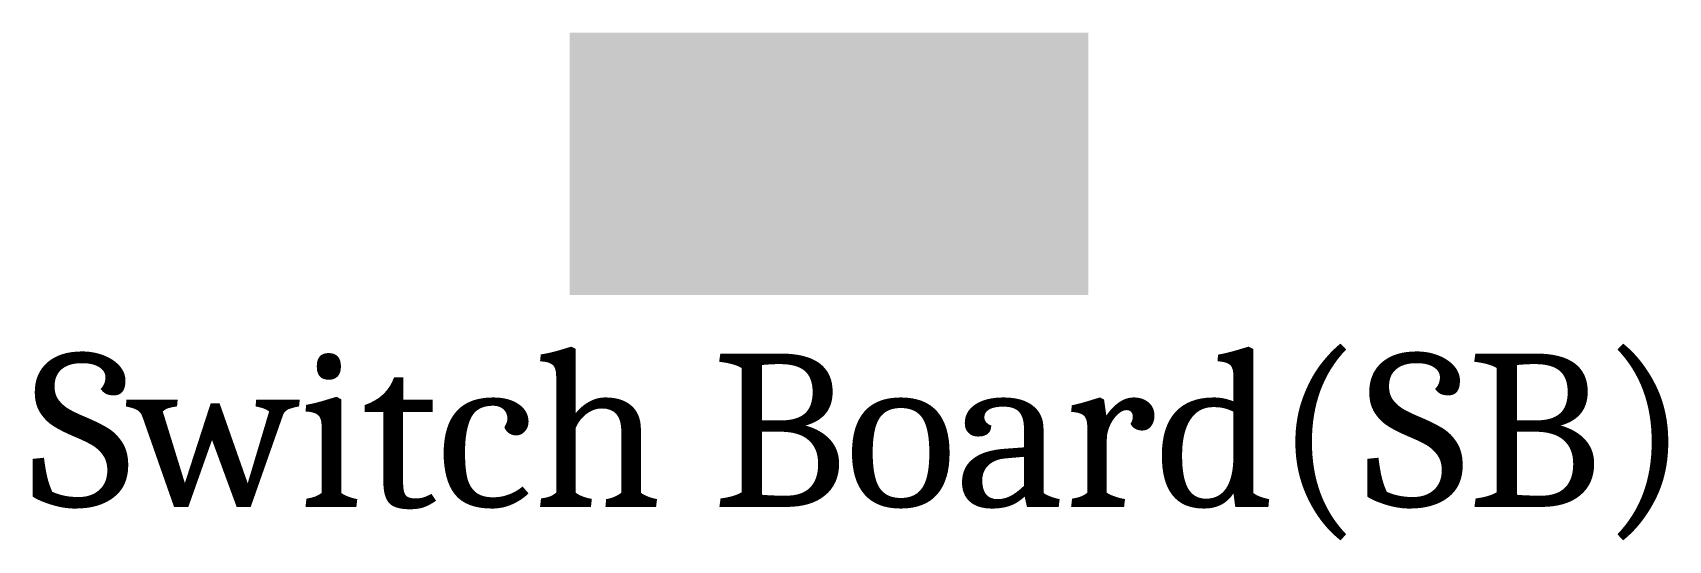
# Model space of a CAD drawing. Header units: inches. Extents: x 20.8 to 99.6, y 14.5 to 38.9.
import ezdxf

# ---------------------------------------------------------------- set-up
doc = ezdxf.new("R2010")
doc.units = ezdxf.units.IN
doc.header["$MEASUREMENT"] = 0
doc.layers.add('Electrical Loads and  Legend Sheet', color=6, linetype='Continuous', lineweight=25)
doc.styles.get("Standard").update_dxf_attribs({"font": 'Cambria.ttf'})

msp = doc.modelspace()

# ---------------------------------------------------------------- hatches: boundary and pattern name
at = {"layer": 'Electrical Loads and  Legend Sheet', "linetype": 'Continuous', "lineweight": 15, "true_color": 0xffffff}
h = msp.add_hatch(color=7, dxfattribs=at)
h.dxf.hatch_style = 1
h.paths.add_polyline_path([(46.661, 38.911), (46.661, 26.28), (71.632, 26.28), (71.632, 38.911)])

# ---------------------------------------------------------------- texts
at = {"color": 6}
msp.add_text('Switch Board(SB)', height=7.39205, dxfattribs=at).set_placement((20.616, 16.064))

doc.saveas('drawing.dxf')
